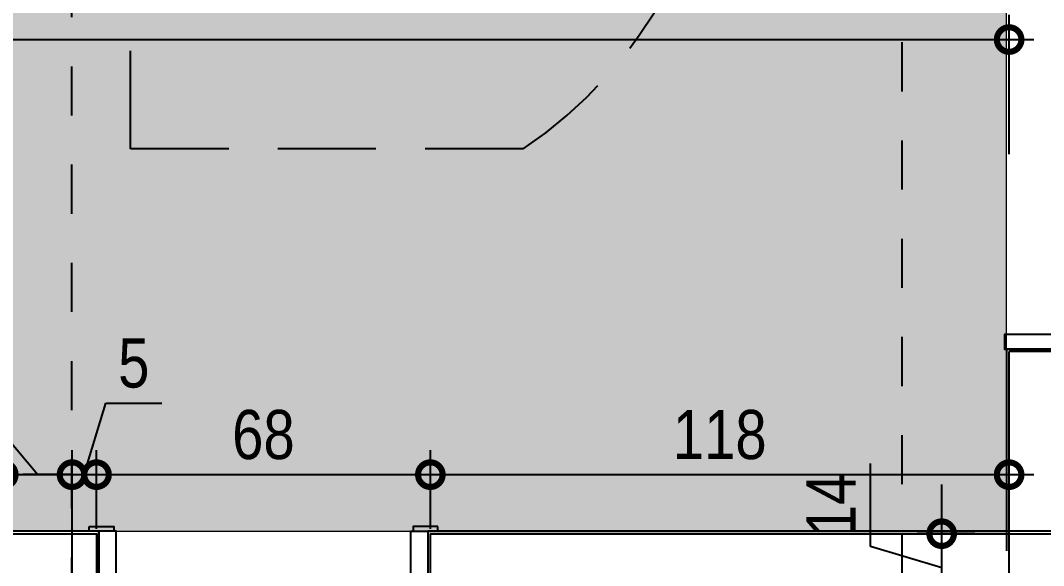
# Model space of a CAD drawing. Header units: metres. Extents: x -41 to 570, y -54 to 184.
# Drawn here: x -20.055 to -17.971, y 49.035 to 50.144 of the extents above; entities that cross this region are included whole.
import ezdxf
from ezdxf.xclip import XClip

# ---------------------------------------------------------------- set-up
doc = ezdxf.new("R2010")
doc.units = ezdxf.units.M
doc.header["$XCLIPFRAME"] = 0
doc.linetypes.add('DASHEDX2', pattern=[1.5, 1, -0.5])
doc.linetypes.add('PUC$0$DASHEDX2', pattern=[1.5, 1, -0.5])
for name, color, linetype in [('1', 232, 'DASHEDX2'), ('ARQ-DIM', 2, 'Continuous'), ('PUC$0$ARQ-ALV ACAB', 4, 'Continuous'), ('PUC$0$ARQ-ALV OSSO', 5, 'Continuous'), ('PUC$0$ARQ-CAX', 1, 'Continuous'), ('PUC$0$ARQ-CAX @ 1', 1, 'Continuous'), ('PUC$0$ARQ-PRJ', 7, 'PUC$0$DASHEDX2')]:
    doc.layers.add(name, color=color, linetype=linetype)
doc.layers.add('PUC$0$ARQ-FORRO', color=9, linetype='Continuous', lineweight=5)
doc.styles.add('Adesa', font='ARIALN.TTF')
doc.dimstyles.new('ADESA 1-0050', dxfattribs={"dimtxt": 0.1, "dimasz": 0.1, "dimexe": 0.05, "dimexo": 0.05, "dimgap": 0.03, "dimtad": 1, "dimdec": 1, "dimlfac": 100, "dimzin": 12, "dimtxsty": 'Adesa', "dimblk": 'DOTSMALL', "dimcen": 1, "dimdle": 0.05, "dimclrd": 1, "dimclre": 1, "dimclrt": 256, "dimazin": 3, "dimtm": 1e-09, "dimtfac": 1, "dimtdec": 1, "dimtmove": 1, "dimatfit": 0, "dimldrblk": 'DOTSMALL', "dimfxl": 0.8, "dimtvp": 2, "dimtolj": 1, "dimtzin": 0, "dimarcsym": 0})

# ---------------------------------------------------------------- blocks, each defined once
blk = doc.blocks.new('*U3355')
for points in [[(-0.6649999999987084, 0.009999977580963715), (-0.6149999999989813, 0.009999977580963715), (-0.6149999999989813, -2.241948193759669e-08), (-0.6649999999987084, -2.241948193759669e-08)], [(0.04499999999984539, 0.0099999776495453), (-0.004999999999881766, 0.0099999776495453), (-0.004999999999881766, -2.235087193103169e-08), (0.04499999999984539, -2.235087193103169e-08)], [(-0.6749999999981309, -0.1599999999637873), (-0.6249999999984037, -0.1599999999637873), (-0.6249999999984037, -0.1499999999633417), (-0.6749999999981309, -0.1499999999633417)], [(0, -0.1499999999630859), (-6.123233995756249e-18, -0.7699999999633984), (-0.03000000000020009, -0.7699999999633984), (-0.03000000000020009, -0.1499999999630859)], [(0.05500000000006366, -0.1599999999634463), (0.005000000000336513, -0.1599999999634463), (0.005000000000336513, -0.1499999999630006), (0.05500000000006366, -0.1499999999630006)]]:
    blk.add_lwpolyline(points, close=True)
for points in [[(-0.6599999999991677, -0.1499999999630859), (-0.6199999999999999, -0.1499999999633133), (-0.6199999999999999, -0.1199999999631132), (-0.6099999999997816, -0.1199999999631132), (-0.6099999999989858, -2.243346541863644e-08), (-0.6450000000000908, -2.2433238044961e-08), (-0.6449999999995224, -0.1499999999630859)], [(0.03999999999973625, -0.1499999999628585), (3.410605131648481e-13, -0.1499999999630859), (3.410605131648481e-13, -0.1199999999628858), (-0.009999999999877218, -0.1199999999628858), (-0.009999999999877218, -2.239648877466749e-08), (0.02500000000077307, -2.239626140099205e-08), (0.02499999999952252, -0.1499999999628585)]]:
    blk.add_lwpolyline(points)
at = {"layer": 'PUC$0$ARQ-PRJ'}
blk.add_arc((-0.01788461538474561, -0.1678846153482015), 0.6023809391554809, 178.2986453946517, 271.7013546053388, dxfattribs=at)
blk = doc.blocks.new('PUC$0$pl apto tipo 2 puc')
at = {"layer": 'PUC$0$ARQ-ALV ACAB'}
blk.add_lwpolyline([(-17.89497544264907, -1.053804485514497), (-17.02400547885435, -1.054138563132148), (-17.02400547885554, -0.8944703389848804), (-17.36411675020329, -0.8944703865453284), (-17.36411716851809, -0.8444979978772117), (-17.51411709436533, -0.8444803618439202), (-17.51411769375376, -0.8944808851277762), (-19.23392463483228, -0.8944713336913487), (-19.23392451890779, -1.044473177972271), (-18.0549760662805, -1.044136402233973), (-18.05470119231601, -2.303868229562776), (-19.95354017006672, -2.303868249187029), (-19.95381742822472, -1.044471146711422), (-19.90392457686937, -1.044472244596505), (-19.90392452470365, -0.8944722670301308), (-20.3138174298766, -0.8944710599096544)], dxfattribs=at)
at = {"layer": 'PUC$0$ARQ-ALV OSSO'}
blk.add_lwpolyline([(-20.30886183381179, -2.448843797776159), (-22.46446622152545, -2.448843798551589), (-22.46442183153749, -2.050035605839923), (-22.72442183153695, -2.050035605839923), (-22.72442183153695, -1.910035605839944), (-22.46442183153749, -1.910034682075384), (-22.31442183153695, -1.910034682075384), (-22.3144662215249, -2.308868240150335), (-20.30886185733428, -2.308868240150335), (-20.30881743001498, -0.8994710737728715), (-19.90892455241732, -0.8994722531669472), (-19.90892460132267, -1.039472171657976), (-19.95881742802688, -1.039471073772872), (-19.95854017026456, -2.308868239374905), (-18.04970120253723, -2.308868239374905), (-18.04997605605645, -1.03913501804466), (-19.2289245225314, -1.03947179378678), (-19.22892463120965, -0.8994713615553983), (-17.50911775940756, -0.8994809129914351), (-17.50911716002599, -0.8494809129933493), (-17.36911712231962, -0.8494974467863791), (-17.36911670400207, -0.8994701329405564), (-17.02907032773179, -0.8994701329405564), (-17.02900724611779, -1.039135855400338)], dxfattribs=at)
at = {"layer": 'PUC$0$ARQ-CAX @ 1', "xscale": -1}
blk.add_blockref('*U3355', (-19.87892457686985, -0.8944722446336462, 8.636712647403197e-06), dxfattribs=at)
blk = doc.blocks.new('PUC$0$A$C3DDA30F3')
for points in [[(0.03000005693070307, 0.2199984365541923), (5.693073035217822e-08, 0.2199984365541923), (5.693073035217822e-08, 0.2099984365537466), (0.03000005693070307, 0.2099984365537466)], [(0.01000005693072126, 0.2099984365537466), (5.693073035217822e-08, 0.2099984365537466), (5.693073035217822e-08, 0.1699984365528735), (0.01000005693072126, 0.1699984365528735)], [(0.8300000569307144, 0.2049984365532964), (1.780000056930703, 0.2049984365532964), (1.780000056930703, 0.1749984365533237), (0.8300000569307144, 0.1749984365533237)], [(5.693073035217822e-08, 0.1699984365528735), (0.03000005693070307, 0.1699984365528735), (0.02999114978433681, 0.01547904238503861), (-8.850215635902714e-06, 0.01547904238503861)], [(0.9300000569307372, 0.1699984365528735), (0.9600000569307099, 0.1699984365528735), (0.9600018083037298, 0.01547904301691005), (0.9300018083037571, 0.01547904301691005)]]:
    blk.add_lwpolyline(points, close=True)
at = {"layer": 'PUC$0$ARQ-PRJ'}
for points in [[(5.693073035217822e-08, 0.2199984365541923), (1.910000056930755, 0.2199984365541923)], [(1.910000056965373, 0.1699984365509977), (1.910000056965373, 0.1699984365509977), (1.910000056930755, 0.2199984365541923)]]:
    blk.add_lwpolyline(points, dxfattribs=at)
blk = doc.blocks.new('PUC$0$pl forro pcd 4')
at = {"layer": 'PUC$0$ARQ-FORRO'}
h = blk.add_hatch(color=256, dxfattribs=at)
h.dxf.hatch_style = 1
h.paths.add_polyline_path([(-7.23879652696229, -2.089368083060542), (-5.339993493638598, -2.089353506230857), (-5.339994648482001, -0.6993584898834087), (-1.879394940012102, -0.6993555643876022), (-1.879389246602937, 0.5686286824677751), (-1.729389246758299, 0.5686286824677751), (-1.729387769846628, -2.541876457939907e-05), (4.037659095956769e-11, -2.403057370514716e-05), (-4.487856269719259e-06, 2.671097340406646), (-2.984389101569381, 2.67109733497275), (-2.984389101569381, 3.069950566428709), (-4.979993465898378, 3.069957869700183), (-4.97999350319002, 1.660540739796744), (-7.238786581929105, 1.660530432728436)])
blk.add_lwpolyline([(-7.23879652696229, -2.089368083060542), (-5.339993493638598, -2.089353506230857), (-5.339994648482001, -0.6993584898834087), (-1.879394940012102, -0.6993555643876022), (-1.879389246602937, 0.5686286824677751), (-1.729389246758299, 0.5686286824677751), (-1.729387769846628, -2.541876457939907e-05), (4.037659095956769e-11, -2.403057370514716e-05), (-4.487856269719259e-06, 2.671097340406646), (-2.984389101569381, 2.67109733497275), (-2.984389101569381, 3.069950566428709), (-4.979993465898378, 3.069957869700183), (-4.97999350319002, 1.660540739796744), (-7.238786581929105, 1.660530432728436)], close=True, dxfattribs=at)
blk = doc.blocks.new('PUC')
at = {"layer": 'PUC$0$ARQ-ALV ACAB'}
blk.add_lwpolyline([(18.04614665116081, -49.06448043970479), (18.04614665116081, -49.47498067348674)], dxfattribs=at)
at = {"layer": 'PUC$0$ARQ-ALV ACAB', "elevation": -4.318356323902826e-06}
for points in [[(19.22509589102049, -49.10431387906807), (18.04614665116081, -49.10448043970479)], [(17.89614670298065, -49.4749790871129), (18.04614665116081, -49.47498067348674)]]:
    blk.add_lwpolyline(points, dxfattribs=at)
at = {"layer": 'PUC$0$ARQ-ALV OSSO'}
blk.add_lwpolyline([(18.04114665116081, -47.6899806636746), (18.04114665116081, -49.46998067348674)], dxfattribs=at)
at = {"layer": 'PUC$0$ARQ-ALV OSSO', "elevation": -4.318356323902826e-06}
for points in [[(19.22009588739786, -49.09931385120402), (18.04114665116081, -49.09948114604932)], [(17.90114666001204, -49.4699790871129), (18.04114665116081, -49.46998067348674)]]:
    blk.add_lwpolyline(points, dxfattribs=at)
at = {"layer": 'PUC$0$ARQ-PRJ', "ltscale": 0.2, "elevation": -5.105620678299416e-06}
blk.add_lwpolyline([(19.03083055373031, -49.88273141778406), (19.83083055372856, -49.88273141778316), (19.83083055373049, -51.38273141778406), (19.03083055373031, -51.38273141778406, -0.5333333333332932)], format="xyb", close=True, dxfattribs=at)
at = {"layer": 'PUC$0$ARQ-ALV OSSO', "rotation": 180}
blk.add_blockref('PUC$0$pl apto tipo 2 puc', (-0.008828743811791995, -49.99878521275942, -4.318356323902826e-06), dxfattribs=at)
at = {"layer": 'PUC$0$ARQ-CAX', "xscale": -1, "rotation": 90.00662115727917}
blk.add_blockref('PUC$0$A$C3DDA30F3', (18.06614509542323, -49.47495938499377, -4.318356323902826e-06), dxfattribs=at)
at = {"layer": 'PUC$0$ARQ-FORRO'}
blk.add_blockref('PUC$0$pl forro pcd 4', (25.28498218929454, -50.76487119067353, -4.318356323902826e-06), dxfattribs=at)
blk = doc.blocks.new('_DotSmall')
at = {"color": 0, "linetype": 'ByBlock', "const_width": 0.5}
blk.add_lwpolyline([(-0.0625, 0, 1), (0.0625, 0, 1)], format="xyb", close=True, dxfattribs=at)
blk = doc.blocks.new('*D347')
at = {"layer": 'ARQ-DIM', "color": 1, "lineweight": -2, "transparency": 16777216}
for p, q in [((-19.92504224807179, 49.21952796761465), (-19.88128644998175, 49.36538062791479)), ((-19.88128644998175, 49.36538062791479), (-19.76692082924505, 49.36538062791479)), ((-19.94998868753805, 48.9693505781761), (-19.94998868753805, 49.26952796761465)), ((-19.90009580860553, 49.1093362665298), (-19.90009580860553, 49.26952796761465)), ((-19.94998868753805, 49.21952796761465), (-20.04998868753805, 49.21952796761465)), ((-19.94998868753805, 49.21952796761465), (-19.90009580860553, 49.21952796761465)), ((-19.94998868753805, 49.21952796761465), (-19.90009580860553, 49.21952796761465)), ((-19.90009580860553, 49.21952796761465), (-19.80009580860553, 49.21952796761465))]:
    blk.add_line(p, q, dxfattribs=at)
at = {"layer": 'Defpoints', "color": 0, "transparency": 16777216}
for p in [(-19.90009580860553, 49.21952796761465), (-19.90009580860553, 49.0593362665298, -4.318356323902826e-06), (-19.94998868753805, 48.91935057817611, -4.318356323902826e-06)]:
    blk.add_point(p, dxfattribs=at)
at = {"layer": 'ARQ-DIM', "color": 1, "lineweight": -2, "transparency": 16777216, "xscale": 0.1, "yscale": 0.1, "zscale": 0.1}
blk.add_blockref('_DotSmall', (-19.94998868753805, 49.21952796761465), dxfattribs=at)
at = {"layer": 'ARQ-DIM', "color": 1, "lineweight": -2, "transparency": 16777216, "xscale": 0.1, "yscale": 0.1, "zscale": 0.1, "rotation": 180}
blk.add_blockref('_DotSmall', (-19.90009580860553, 49.21952796761465), dxfattribs=at)
at = {"layer": 'ARQ-DIM', "transparency": 16777216, "insert": (-19.8241036396134, 49.44623328821493), "char_height": 0.1, "attachment_point": 5, "style": 'Adesa'}
blk.add_mtext('\\A1;5', dxfattribs=at)
blk = doc.blocks.new('*D348')
at = {"layer": 'ARQ-DIM', "color": 1, "lineweight": -2, "transparency": 16777216}
for p, q in [((-19.90009580860553, 49.1093362665298), (-19.90009580860553, 49.26952796761465)), ((-19.2200958873976, 49.1093368526495), (-19.2200958873976, 49.26952796761465)), ((-19.95009580860553, 49.21952796761465), (-19.1700958873976, 49.21952796761465))]:
    blk.add_line(p, q, dxfattribs=at)
at = {"layer": 'Defpoints', "color": 0, "transparency": 16777216}
for p in [(-19.2200958873976, 49.21952796761465), (-19.90009580860553, 49.0593362665298, -4.318356323902826e-06), (-19.2200958873976, 49.0593368526495, -4.318356323902826e-06)]:
    blk.add_point(p, dxfattribs=at)
at = {"layer": 'ARQ-DIM', "color": 1, "lineweight": -2, "transparency": 16777216, "xscale": 0.1, "yscale": 0.1, "zscale": 0.1, "rotation": 180}
blk.add_blockref('_DotSmall', (-19.90009580860553, 49.21952796761465), dxfattribs=at)
at = {"layer": 'ARQ-DIM', "color": 1, "lineweight": -2, "transparency": 16777216, "xscale": 0.1, "yscale": 0.1, "zscale": 0.1}
blk.add_blockref('_DotSmall', (-19.2200958873976, 49.21952796761465), dxfattribs=at)
at = {"layer": 'ARQ-DIM', "transparency": 16777216, "insert": (-19.56009584800156, 49.30058526638683), "char_height": 0.1, "attachment_point": 5, "style": 'Adesa'}
blk.add_mtext('\\A1;68', dxfattribs=at)
blk = doc.blocks.new('*D349')
at = {"layer": 'ARQ-DIM', "color": 1, "lineweight": -2, "transparency": 16777216}
for p, q in [((-19.2200958873976, 49.1093368526495), (-19.2200958873976, 49.26952796761465)), ((-18.0411466511608, 49.10948114604932), (-18.0411466511608, 49.26952796761465)), ((-19.2700958873976, 49.21952796761465), (-17.9911466511608, 49.21952796761465))]:
    blk.add_line(p, q, dxfattribs=at)
at = {"layer": 'Defpoints', "color": 0, "transparency": 16777216}
for p in [(-18.0411466511608, 49.21952796761465), (-19.2200958873976, 49.0593368526495, -4.318356323902826e-06), (-18.0411466511608, 49.05948114604932, -4.318356323902826e-06)]:
    blk.add_point(p, dxfattribs=at)
at = {"layer": 'ARQ-DIM', "color": 1, "lineweight": -2, "transparency": 16777216, "xscale": 0.1, "yscale": 0.1, "zscale": 0.1, "rotation": 180}
blk.add_blockref('_DotSmall', (-19.2200958873976, 49.21952796761465), dxfattribs=at)
at = {"layer": 'ARQ-DIM', "color": 1, "lineweight": -2, "transparency": 16777216, "xscale": 0.1, "yscale": 0.1, "zscale": 0.1}
blk.add_blockref('_DotSmall', (-18.0411466511608, 49.21952796761465), dxfattribs=at)
at = {"layer": 'ARQ-DIM', "transparency": 16777216, "insert": (-18.6306212692792, 49.30058526638683), "char_height": 0.1, "attachment_point": 5, "style": 'Adesa'}
blk.add_mtext('\\A1;118', dxfattribs=at)
blk = doc.blocks.new('*D358')
at = {"layer": 'ARQ-DIM', "color": 1, "lineweight": -2, "transparency": 16777216}
for p, q in [((-20.16265922632746, 49.38884928406008), (-20.33214080886497, 49.38884928406008)), ((-20.01998869211356, 49.21952796761465), (-20.16265922632746, 49.38884928406008)), ((-20.08998868421509, 48.96933746400328), (-20.08998868421509, 49.26952796761465)), ((-19.94998870001204, 49.10933643175706), (-19.94998870001204, 49.26952796761465)), ((-20.08998868421509, 49.21952796761465), (-20.18998868421509, 49.21952796761465)), ((-20.08998868421509, 49.21952796761465), (-19.94998870001204, 49.21952796761465)), ((-20.08998868421509, 49.21952796761465), (-19.94998870001204, 49.21952796761465)), ((-19.94998870001204, 49.21952796761465), (-19.84998870001203, 49.21952796761465))]:
    blk.add_line(p, q, dxfattribs=at)
at = {"layer": 'Defpoints', "color": 0, "transparency": 16777216}
for p in [(-19.94998870001204, 49.21952796761465), (-19.94998870001204, 49.05933643175707, -4.318356323902826e-06), (-20.08998868421509, 48.91933746400328, -4.318356323902826e-06)]:
    blk.add_point(p, dxfattribs=at)
at = {"layer": 'ARQ-DIM', "color": 1, "lineweight": -2, "transparency": 16777216, "xscale": 0.1, "yscale": 0.1, "zscale": 0.1}
blk.add_blockref('_DotSmall', (-20.08998868421509, 49.21952796761465), dxfattribs=at)
at = {"layer": 'ARQ-DIM', "color": 1, "lineweight": -2, "transparency": 16777216, "xscale": 0.1, "yscale": 0.1, "zscale": 0.1, "rotation": 180}
blk.add_blockref('_DotSmall', (-19.94998870001204, 49.21952796761465), dxfattribs=at)
at = {"layer": 'ARQ-DIM', "transparency": 16777216, "insert": (-20.24740001759622, 49.46905392253211), "char_height": 0.1, "attachment_point": 5, "style": 'Adesa'}
blk.add_mtext('\\A1;14', dxfattribs=at)
blk = doc.blocks.new('*D367')
at = {"layer": 'ARQ-DIM', "color": 1, "lineweight": -2, "transparency": 16777216}
for p, q in [((-18.32375560669197, 49.07306347220633), (-18.32375560669197, 49.24254505474384)), ((-18.17855096821994, 49.09933064159792), (-18.17855096821994, 49.19933064159792)), ((-18.11077808035279, 49.09933064159792), (-18.22855096821994, 49.09933064159792)), ((-18.17855096821994, 48.95967351973152), (-18.17855096821994, 49.09933064159792)), ((-18.17855096821994, 48.95967351973152), (-18.17855096821994, 49.09933064159792)), ((-18.17855096821994, 49.02950208066472), (-18.32375560669197, 49.07306347220633)), ((-18.11077884655812, 48.95967351973152), (-18.22855096821994, 48.95967351973152)), ((-18.17855096821994, 48.95967351973152), (-18.17855096821994, 48.85967351973152))]:
    blk.add_line(p, q, dxfattribs=at)
at = {"layer": 'Defpoints', "color": 0, "transparency": 16777216}
for p in [(-18.17855096821994, 49.09933064159792), (-18.06077808035279, 49.09933064159792, -4.318356323902826e-06), (-18.06077884655812, 48.95967351973152, -4.318356323902826e-06)]:
    blk.add_point(p, dxfattribs=at)
at = {"layer": 'ARQ-DIM', "color": 1, "lineweight": -2, "transparency": 16777216, "xscale": 0.1, "yscale": 0.1, "zscale": 0.1}
for p, rotation in [((-18.17855096821994, 49.09933064159792), 270), ((-18.17855096821994, 48.95967351973152), 90)]:
    blk.add_blockref('_DotSmall', p, dxfattribs=dict(at, rotation=rotation))
at = {"layer": 'ARQ-DIM', "transparency": 16777216, "insert": (-18.40396024516399, 49.15780426347508), "char_height": 0.1, "attachment_point": 5, "rotation": 90, "style": 'Adesa'}
blk.add_mtext('\\A1;14', dxfattribs=at)
blk = doc.blocks.new('*D371')
at = {"layer": 'ARQ-DIM', "color": 1, "lineweight": -2, "transparency": 16777216}
for p, q in [((-23.4105929247086, 50.15124250820576), (-23.4105929247086, 50.05547563393446)), ((-18.0411466511608, 49.87241802736489), (-18.0411466511608, 50.15547563393446)), ((-23.4605929247086, 50.10547563393446), (-17.9911466511608, 50.10547563393446))]:
    blk.add_line(p, q, dxfattribs=at)
at = {"layer": 'Defpoints', "color": 0, "transparency": 16777216}
for p in [(-23.4105929247086, 50.20124250820576, -4.318356323902826e-06), (-18.0411466511608, 50.10547563393446), (-18.0411466511608, 49.8224180273649)]:
    blk.add_point(p, dxfattribs=at)
at = {"layer": 'ARQ-DIM', "color": 1, "lineweight": -2, "transparency": 16777216, "xscale": 0.1, "yscale": 0.1, "zscale": 0.1, "rotation": 180}
blk.add_blockref('_DotSmall', (-23.4105929247086, 50.10547563393446), dxfattribs=at)
at = {"layer": 'ARQ-DIM', "color": 1, "lineweight": -2, "transparency": 16777216, "xscale": 0.1, "yscale": 0.1, "zscale": 0.1}
blk.add_blockref('_DotSmall', (-18.0411466511608, 50.10547563393446), dxfattribs=at)
at = {"layer": 'ARQ-DIM', "transparency": 16777216, "insert": (-20.72586978793471, 50.18653293270663), "char_height": 0.1, "attachment_point": 5, "style": 'Adesa'}
blk.add_mtext('\\A1;537', dxfattribs=at)
blk = doc.blocks.new('est-lo-08-6sa-r00')
at = {"layer": '1'}
blk.add_line((-1773.705539, -491.0541570000001), (-1621.565062999999, -855.5803840000001), dxfattribs=at)
blk.add_lwpolyline([(-1785.269418999999, -902.1486469999995), (-1918.117352999999, -583.8346590000001)], dxfattribs=at)

msp = doc.modelspace()

# ---------------------------------------------------------------- block references
at = {"linetype": 'Continuous'}
ref = msp.add_blockref('est-lo-08-6sa-r00', (0, 50), dxfattribs=dict(at, xscale=0.01, yscale=0.01, zscale=0.01, rotation=337.346050855639))
XClip(ref).set_block_clipping_path([(-3617.8293247106803, -1968.6238684087875), (2309.2219967836536, 505.1199023612098), (1831.3677091607203, 1650.0512895176275), (-4095.6836123336134, -823.6924812523694)])
at = {"rotation": 180}
msp.add_blockref('PUC', (0, 0), dxfattribs=at)

# ---------------------------------------------------------------- dimensions: what is measured, and where the dimension line sits
at = {"layer": 'ARQ-DIM'}
for base, p1, p2, picture, middle in [((-18.0411466511608, 50.10547563393446), (-23.4105929247086, 50.20124250820576, -4.318356323902826e-06), (-18.0411466511608, 49.8224180273649), '*D371', (-20.72586978793471, 50.18653293270663)), ((-18.0411466511608, 49.21952796761465), (-19.2200958873976, 49.0593368526495, -4.318356323902826e-06), (-18.0411466511608, 49.05948114604932, -4.318356323902826e-06), '*D349', (-18.6306212692792, 49.30058526638683))]:
    dim = msp.add_linear_dim(base=base, p1=p1, p2=p2, dimstyle='ADESA 1-0050', override={"dimdec": 0}, dxfattribs=at)
    dim.commit()
    dim.dimension.update_dxf_attribs({"geometry": picture, "text_midpoint": middle})
dim = msp.add_linear_dim(base=(-19.94998870001204, 49.21952796761465), p1=(-20.08998868421509, 48.91933746400328, -4.318356323902826e-06), p2=(-19.94998870001204, 49.05933643175707, -4.318356323902826e-06), dimstyle='ADESA 1-0050', dxfattribs=at)
dim.commit()
dim.dimension.update_dxf_attribs({"geometry": '*D358', "text_midpoint": (-20.19265922632746, 49.38884928406008), "dimtype": 160})
for base, p1, p2, picture, middle in [((-19.90009580860553, 49.21952796761465), (-19.94998868753805, 48.91935057817611, -4.318356323902826e-06), (-19.90009580860553, 49.0593362665298, -4.318356323902826e-06), '*D347', (-19.85128644998175, 49.44623328821493)), ((-19.2200958873976, 49.21952796761465), (-19.90009580860553, 49.0593362665298, -4.318356323902826e-06), (-19.2200958873976, 49.0593368526495, -4.318356323902826e-06), '*D348', (-19.56009584800156, 49.30058526638683))]:
    dim = msp.add_linear_dim(base=base, p1=p1, p2=p2, dimstyle='ADESA 1-0050', dxfattribs=at)
    dim.commit()
    dim.dimension.update_dxf_attribs({"geometry": picture, "text_midpoint": middle})
dim = msp.add_linear_dim(base=(-18.17855096821994, 49.09933064159792), p1=(-18.06077884655811, 48.9596735197315, -4.318356323902826e-06), p2=(-18.06077808035279, 49.09933064159789, -4.318356323902826e-06), angle=89.99999999999999, dimstyle='ADESA 1-0050', dxfattribs=at)
dim.commit()
dim.dimension.update_dxf_attribs({"geometry": '*D367', "text_midpoint": (-18.40396024516399, 49.10306347220632)})

doc.saveas('drawing.dxf')
